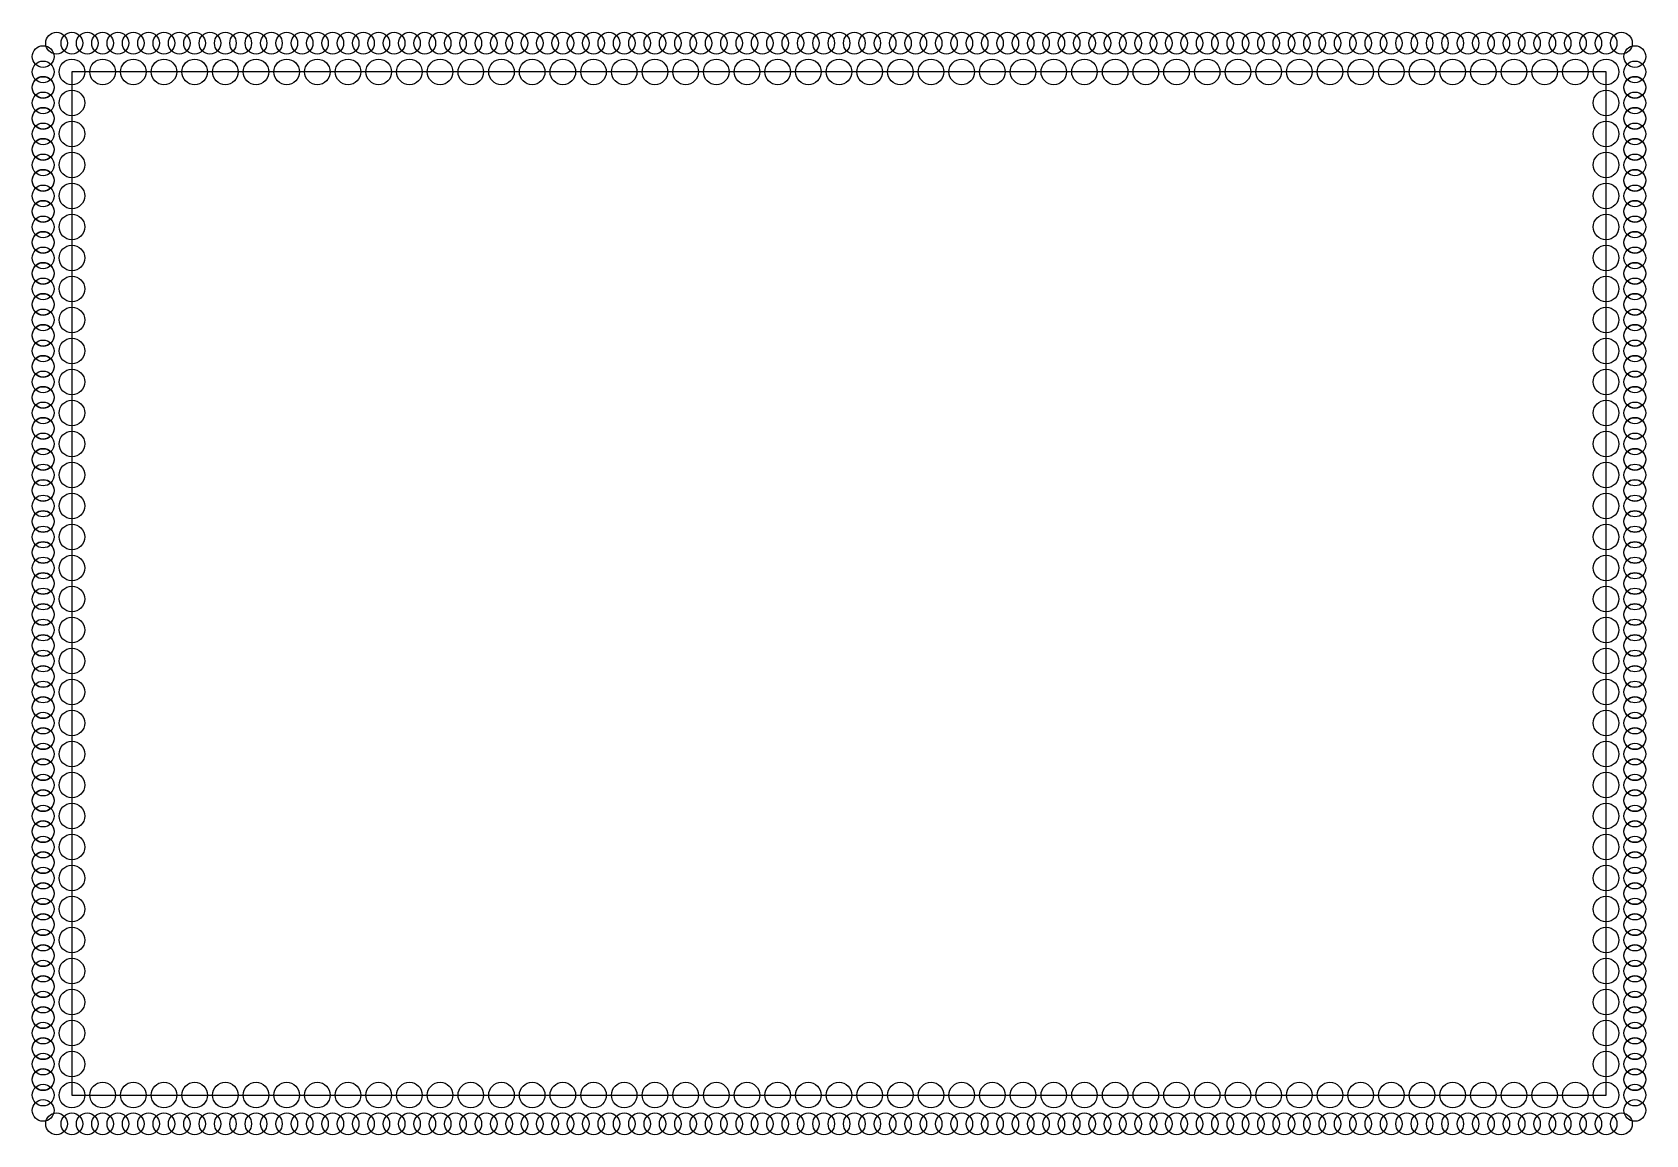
# Model space of a CAD drawing. Header units: metres. Extents: x -1.6 to 61.5, y -1.6 to 41.5.
import ezdxf

# ---------------------------------------------------------------- set-up
doc = ezdxf.new("R2010")
doc.units = ezdxf.units.M
doc.linetypes.add('DASHED', pattern=[0.25, -0.25])
for name, color, linetype in [('WALL_BOUNDARY', 1, 'Continuous'), ('WALL_CURTAIN', 4, 'DASHED'), ('WALL_MAIN', 3, 'Continuous')]:
    doc.layers.add(name, color=color, linetype=linetype)

msp = doc.modelspace()

# ---------------------------------------------------------------- linework, layer by layer
at = {"layer": 'WALL_BOUNDARY'}
msp.add_lwpolyline([(0, 0), (60, 0), (60, 40), (0, 40), (0, 0)], close=True, dxfattribs=at)
at = {"layer": 'WALL_CURTAIN'}
for centre in [(-1.125, 40.6), (-0.6, 41.125), (0, 41.125), (0.6, 41.125), (1.2, 41.125), (1.8, 41.125), (2.4, 41.125), (3, 41.125), (3.6, 41.125), (4.2, 41.125), (4.8, 41.125), (5.4, 41.125), (6, 41.125), (6.6, 41.125), (7.2, 41.125), (7.8, 41.125), (8.4, 41.125), (9, 41.125), (9.6, 41.125), (10.2, 41.125), (10.8, 41.125), (11.4, 41.125), (12, 41.125), (12.6, 41.125), (13.2, 41.125), (13.8, 41.125), (14.4, 41.125), (15, 41.125), (15.6, 41.125), (16.2, 41.125), (16.8, 41.125), (17.4, 41.125), (18, 41.125), (18.6, 41.125), (19.2, 41.125), (19.8, 41.125), (20.4, 41.125), (21, 41.125), (21.6, 41.125), (22.2, 41.125), (22.8, 41.125), (23.4, 41.125), (24, 41.125), (24.6, 41.125), (25.2, 41.125), (25.8, 41.125), (26.4, 41.125), (27, 41.125), (27.6, 41.125), (28.2, 41.125), (28.8, 41.125), (29.4, 41.125), (30, 41.125), (30.6, 41.125), (31.2, 41.125), (31.8, 41.125), (32.4, 41.125), (33, 41.125), (33.6, 41.125), (34.2, 41.125), (34.8, 41.125), (35.4, 41.125), (36, 41.125), (36.6, 41.125), (37.2, 41.125), (37.8, 41.125), (38.4, 41.125), (39, 41.125), (39.6, 41.125), (40.2, 41.125), (40.8, 41.125), (41.4, 41.125), (42, 41.125), (42.6, 41.125), (43.2, 41.125), (43.8, 41.125), (44.4, 41.125), (45, 41.125), (45.6, 41.125), (46.2, 41.125), (46.8, 41.125), (47.4, 41.125), (48, 41.125), (48.6, 41.125), (49.2, 41.125), (49.8, 41.125), (50.4, 41.125), (51, 41.125), (51.6, 41.125), (52.2, 41.125), (52.8, 41.125), (53.4, 41.125), (54, 41.125), (54.6, 41.125), (55.2, 41.125), (55.8, 41.125), (56.4, 41.125), (57, 41.125), (57.6, 41.125), (58.2, 41.125), (58.8, 41.125), (59.4, 41.125), (60, 41.125), (60.6, 41.125), (61.125, 40.6), (-1.125, 40), (61.125, 40), (-1.125, 39.4), (-1.125, 39.388), (61.125, 39.4), (61.125, 39.388), (-1.125, 38.788), (61.125, 38.788), (-1.125, 38.188), (-1.125, 38.176), (61.125, 38.188), (61.125, 38.176), (-1.125, 37.576), (61.125, 37.576), (-1.125, 36.976), (-1.125, 36.964), (61.125, 36.976), (61.125, 36.964), (-1.125, 36.364), (61.125, 36.364), (-1.125, 35.764), (-1.125, 35.752), (61.125, 35.764), (61.125, 35.752), (-1.125, 35.152), (61.125, 35.152), (-1.125, 34.552), (-1.125, 34.539), (61.125, 34.552), (61.125, 34.539), (-1.125, 33.939), (61.125, 33.939), (-1.125, 33.339), (-1.125, 33.327), (61.125, 33.339), (61.125, 33.327), (-1.125, 32.727), (61.125, 32.727), (-1.125, 32.127), (-1.125, 32.115), (61.125, 32.127), (61.125, 32.115), (-1.125, 31.515), (61.125, 31.515), (-1.125, 30.915), (-1.125, 30.903), (61.125, 30.915), (61.125, 30.903), (-1.125, 30.303), (61.125, 30.303), (-1.125, 29.703), (-1.125, 29.691), (61.125, 29.703), (61.125, 29.691), (-1.125, 29.091), (61.125, 29.091), (-1.125, 28.491), (-1.125, 28.479), (61.125, 28.491), (61.125, 28.479), (-1.125, 27.879), (61.125, 27.879), (-1.125, 27.279), (-1.125, 27.267), (61.125, 27.279), (61.125, 27.267), (-1.125, 26.667), (61.125, 26.667), (-1.125, 26.067), (-1.125, 26.055), (-1.125, 25.455), (61.125, 26.067), (61.125, 26.055), (61.125, 25.455), (-1.125, 24.855), (-1.125, 24.842), (61.125, 24.855), (61.125, 24.842), (-1.125, 24.242), (61.125, 24.242), (-1.125, 23.642), (-1.125, 23.63), (61.125, 23.642), (61.125, 23.63), (-1.125, 23.03), (61.125, 23.03), (-1.125, 22.43), (-1.125, 22.418), (61.125, 22.43), (61.125, 22.418), (-1.125, 21.818), (61.125, 21.818), (-1.125, 21.218), (-1.125, 21.206), (61.125, 21.218), (61.125, 21.206), (-1.125, 20.606), (61.125, 20.606), (-1.125, 20.006), (-1.125, 19.994), (61.125, 20.006), (61.125, 19.994), (-1.125, 19.394), (61.125, 19.394), (-1.125, 18.794), (-1.125, 18.782), (61.125, 18.794), (61.125, 18.782), (-1.125, 18.182), (61.125, 18.182), (-1.125, 17.582), (-1.125, 17.57), (61.125, 17.582), (61.125, 17.57), (-1.125, 16.97), (61.125, 16.97), (-1.125, 16.37), (-1.125, 16.358), (61.125, 16.37), (61.125, 16.358), (-1.125, 15.758), (61.125, 15.758), (-1.125, 15.158), (-1.125, 15.145), (61.125, 15.158), (61.125, 15.145), (-1.125, 14.545), (61.125, 14.545), (-1.125, 13.945), (-1.125, 13.933), (61.125, 13.945), (61.125, 13.933), (-1.125, 13.333), (61.125, 13.333), (-1.125, 12.733), (-1.125, 12.721), (61.125, 12.733), (61.125, 12.721), (-1.125, 12.121), (61.125, 12.121), (-1.125, 11.521), (-1.125, 11.509), (61.125, 11.521), (61.125, 11.509), (-1.125, 10.909), (-1.125, 10.309), (61.125, 10.909), (61.125, 10.309), (-1.125, 10.297), (-1.125, 9.697), (61.125, 10.297), (61.125, 9.697), (-1.125, 9.097), (-1.125, 9.085), (61.125, 9.097), (61.125, 9.085), (-1.125, 8.485), (61.125, 8.485), (-1.125, 7.885), (-1.125, 7.873), (61.125, 7.885), (61.125, 7.873), (-1.125, 7.273), (61.125, 7.273), (-1.125, 6.673), (-1.125, 6.661), (61.125, 6.673), (61.125, 6.661), (-1.125, 6.061), (61.125, 6.061), (-1.125, 5.461), (-1.125, 5.448), (61.125, 5.461), (61.125, 5.448), (-1.125, 4.848), (61.125, 4.848), (-1.125, 4.248), (-1.125, 4.236), (61.125, 4.248), (61.125, 4.236), (-1.125, 3.636), (61.125, 3.636), (-1.125, 3.036), (-1.125, 3.024), (61.125, 3.036), (61.125, 3.024), (-1.125, 2.424), (61.125, 2.424), (-1.125, 1.824), (-1.125, 1.812), (61.125, 1.824), (61.125, 1.812), (-1.125, 1.212), (61.125, 1.212), (-1.125, 0.612), (-1.125, 0.6), (61.125, 0.612), (61.125, 0.6), (-1.125, 0), (61.125, 0), (-1.125, -0.6), (61.125, -0.6), (-0.6, -1.125), (0, -1.125), (0.6, -1.125), (1.2, -1.125), (1.8, -1.125), (2.4, -1.125), (3, -1.125), (3.6, -1.125), (4.2, -1.125), (4.8, -1.125), (5.4, -1.125), (6, -1.125), (6.6, -1.125), (7.2, -1.125), (7.8, -1.125), (8.4, -1.125), (9, -1.125), (9.6, -1.125), (10.2, -1.125), (10.8, -1.125), (11.4, -1.125), (12, -1.125), (12.6, -1.125), (13.2, -1.125), (13.8, -1.125), (14.4, -1.125), (15, -1.125), (15.6, -1.125), (16.2, -1.125), (16.8, -1.125), (17.4, -1.125), (18, -1.125), (18.6, -1.125), (19.2, -1.125), (19.8, -1.125), (20.4, -1.125), (21, -1.125), (21.6, -1.125), (22.2, -1.125), (22.8, -1.125), (23.4, -1.125), (24, -1.125), (24.6, -1.125), (25.2, -1.125), (25.8, -1.125), (26.4, -1.125), (27, -1.125), (27.6, -1.125), (28.2, -1.125), (28.8, -1.125), (29.4, -1.125), (30, -1.125), (30.6, -1.125), (31.2, -1.125), (31.8, -1.125), (32.4, -1.125), (33, -1.125), (33.6, -1.125), (34.2, -1.125), (34.8, -1.125), (35.4, -1.125), (36, -1.125), (36.6, -1.125), (37.2, -1.125), (37.8, -1.125), (38.4, -1.125), (39, -1.125), (39.6, -1.125), (40.2, -1.125), (40.8, -1.125), (41.4, -1.125), (42, -1.125), (42.6, -1.125), (43.2, -1.125), (43.8, -1.125), (44.4, -1.125), (45, -1.125), (45.6, -1.125), (46.2, -1.125), (46.8, -1.125), (47.4, -1.125), (48, -1.125), (48.6, -1.125), (49.2, -1.125), (49.8, -1.125), (50.4, -1.125), (51, -1.125), (51.6, -1.125), (52.2, -1.125), (52.8, -1.125), (53.4, -1.125), (54, -1.125), (54.6, -1.125), (55.2, -1.125), (55.8, -1.125), (56.4, -1.125), (57, -1.125), (57.6, -1.125), (58.2, -1.125), (58.8, -1.125), (59.4, -1.125), (60, -1.125), (60.6, -1.125)]:
    msp.add_circle(centre, 0.425, dxfattribs=at)
at = {"layer": 'WALL_MAIN'}
for centre in [(0, 40), (1.2, 40), (2.4, 40), (3.6, 40), (4.8, 40), (6, 40), (7.2, 40), (8.4, 40), (9.6, 40), (10.8, 40), (12, 40), (13.2, 40), (14.4, 40), (15.6, 40), (16.8, 40), (18, 40), (19.2, 40), (20.4, 40), (21.6, 40), (22.8, 40), (24, 40), (25.2, 40), (26.4, 40), (27.6, 40), (28.8, 40), (30, 40), (31.2, 40), (32.4, 40), (33.6, 40), (34.8, 40), (36, 40), (37.2, 40), (38.4, 40), (39.6, 40), (40.8, 40), (42, 40), (43.2, 40), (44.4, 40), (45.6, 40), (46.8, 40), (48, 40), (49.2, 40), (50.4, 40), (51.6, 40), (52.8, 40), (54, 40), (55.2, 40), (56.4, 40), (57.6, 40), (58.8, 40), (60, 40), (0, 38.788), (60, 38.788), (0, 37.576), (60, 37.576), (0, 36.364), (60, 36.364), (0, 35.152), (60, 35.152), (0, 33.939), (60, 33.939), (0, 32.727), (60, 32.727), (0, 31.515), (60, 31.515), (0, 30.303), (60, 30.303), (0, 29.091), (60, 29.091), (0, 27.879), (60, 27.879), (0, 26.667), (60, 26.667), (0, 25.455), (60, 25.455), (0, 24.242), (60, 24.242), (0, 23.03), (60, 23.03), (0, 21.818), (60, 21.818), (0, 20.606), (60, 20.606), (0, 19.394), (60, 19.394), (0, 18.182), (60, 18.182), (0, 16.97), (60, 16.97), (0, 15.758), (60, 15.758), (0, 14.545), (60, 14.545), (0, 13.333), (60, 13.333), (0, 12.121), (60, 12.121), (0, 10.909), (60, 10.909), (0, 9.697), (60, 9.697), (0, 8.485), (60, 8.485), (0, 7.273), (60, 7.273), (0, 6.061), (60, 6.061), (0, 4.848), (60, 4.848), (0, 3.636), (60, 3.636), (0, 2.424), (60, 2.424), (0, 1.212), (60, 1.212), (0, 0), (1.2, 0), (2.4, 0), (3.6, 0), (4.8, 0), (6, 0), (7.2, 0), (8.4, 0), (9.6, 0), (10.8, 0), (12, 0), (13.2, 0), (14.4, 0), (15.6, 0), (16.8, 0), (18, 0), (19.2, 0), (20.4, 0), (21.6, 0), (22.8, 0), (24, 0), (25.2, 0), (26.4, 0), (27.6, 0), (28.8, 0), (30, 0), (31.2, 0), (32.4, 0), (33.6, 0), (34.8, 0), (36, 0), (37.2, 0), (38.4, 0), (39.6, 0), (40.8, 0), (42, 0), (43.2, 0), (44.4, 0), (45.6, 0), (46.8, 0), (48, 0), (49.2, 0), (50.4, 0), (51.6, 0), (52.8, 0), (54, 0), (55.2, 0), (56.4, 0), (57.6, 0), (58.8, 0), (60, 0)]:
    msp.add_circle(centre, 0.5, dxfattribs=at)

doc.saveas('drawing.dxf')
